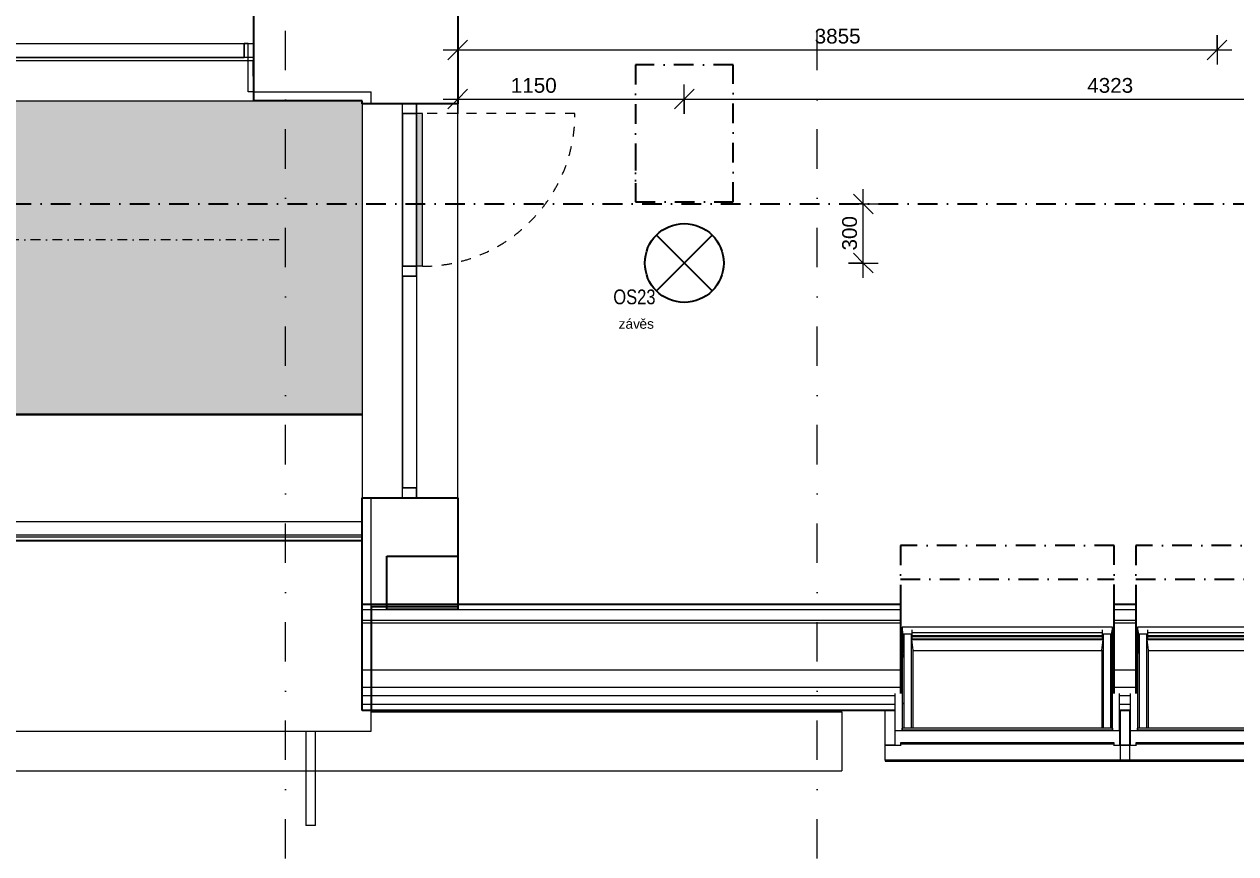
# Model space of a CAD drawing. Header units: millimetres. Extents: x -8397 to 42027, y -1655 to 57416.
# Drawn here: x 11244 to 17396, y 44271 to 48481 of the extents above; entities that cross this region are included whole.
import ezdxf

# ---------------------------------------------------------------- set-up
doc = ezdxf.new("R2010")
doc.units = ezdxf.units.MM
for name, pattern in [('ABMV_DashDot_2_2mm-S0_6mm', [110, 50, -30, 0, -30]), ('HA_Dash_2mm-S1mm', [100, 50, -50]), ('HA_DashDot_10mm-S3mm', [500, 200, -150, 0, -150]), ('HA_DashDot_4mm-S1mm', [200, 100, -50, 0, -50])]:
    doc.linetypes.add(name, pattern=pattern)
for name, color, linetype, lineweight in [('-UNDERLAY_A-FLOR-____-OTLN', 9, 'Continuous', 9), ('-UNDERLAY_A-GENM-____-OTLN', 9, 'Continuous', 9), ('-UNDERLAY_A-GLAZ-CWMG-OTLN', 9, 'Continuous', 5), ('A-____-____-DIMS', 9, 'Continuous', 5), ('A-____-____-DIMS-50', 9, 'Continuous', 5), ('A-CLNG-____-OTLN', 9, 'Continuous', 9), ('A-CLNG-____-PATT', 9, 'Continuous', 9), ('A-DETL-____-OTLN', 9, 'Continuous', 25), ('A-DOOR-____-OTLN', 9, 'Continuous', 9), ('A-FLOR-____-MCUT', 9, 'Continuous', 25), ('A-FLOR-____-OTLN', 9, 'Continuous', 9), ('A-FLOR-____-OVHD', 9, 'HA_DashDot_4mm-S1mm', 25), ('A-GENM-____-OTLN', 9, 'Continuous', 9), ('A-GLAZ-____-OTLN', 9, 'Continuous', 5), ('A-GLAZ-CURT-MCUT', 9, 'Continuous', 5), ('A-GLAZ-CURT-OTLN', 9, 'Continuous', 5), ('A-GLAZ-CWMG-MCUT', 9, 'Continuous', 5), ('A-GLAZ-CWMG-OTLN', 9, 'Continuous', 5), ('A-ROOF-____-MCUT', 9, 'Continuous', 25), ('A-ROOF-____-OTLN', 9, 'Continuous', 9), ('A-WALL-____-MCUT', 9, 'Continuous', 25), ('A-WALL-____-OTLN', 9, 'Continuous', 9), ('E-LITE-EQPM-IDEN', 9, 'Continuous', 9), ('E-LITE-EQPM-OTLN', 9, 'Continuous', 9), ('G-____-____-TEXT', 9, 'Continuous', 5), ('S-GRID-____-OTLN', 9, 'Continuous', 5)]:
    doc.layers.add(name, color=color, linetype=linetype, lineweight=lineweight)
doc.styles.add('Arial_1', font='arial.ttf', dxfattribs={"height": 75})
doc.styles.add('Arial_2', font='arial.ttf', dxfattribs={"width": 0.8, "height": 75})
doc.styles.add('Arial_3', font='arial.ttf', dxfattribs={"height": 50})
doc.dimstyles.new('Inner_Dimensions', dxfattribs={"dimscale": 304.8, "dimtxt": 76.519455, "dimasz": 0.328084, "dimexe": 0.246063, "dimexo": 0.0625, "dimgap": 0.032808, "dimtad": 1, "dimdec": 0, "dimzin": 0, "dimdsep": 46, "dimtxsty": 'Arial_1', "dimblk1": 'OBLIQUE', "dimblk2": 'OBLIQUE', "dimsah": 1, "dimcen": 0.09, "dimdle": 0.246063, "dimazin": 0, "dimtfac": 1, "dimtdec": 4, "dimtix": 1, "dimtmove": 0, "dimatfit": 3, "dimfxl": 0.246063, "dimfxlon": 1, "dimtvp": 1, "dimtolj": 1, "dimtzin": 0, "dimlwd": 9, "dimlwe": 9, "dimarcsym": 2})
doc.dimstyles.new('Inner_Dimensions_1', dxfattribs={"dimscale": 304.8, "dimtxt": 76.519455, "dimasz": 0.328084, "dimexe": 0.246063, "dimexo": 0.0625, "dimgap": 0.032808, "dimtad": 1, "dimdec": 0, "dimzin": 0, "dimdsep": 46, "dimtxsty": 'Arial_1', "dimblk1": 'OBLIQUE', "dimblk2": 'OBLIQUE', "dimsah": 1, "dimcen": 0.09, "dimdle": 0.246063, "dimazin": 0, "dimtfac": 1, "dimtdec": 4, "dimtix": 1, "dimtmove": 2, "dimatfit": 3, "dimfxl": 0.246063, "dimfxlon": 1, "dimtvp": 1, "dimtolj": 1, "dimtzin": 0, "dimlwd": 9, "dimlwe": 9, "dimarcsym": 2})

# ---------------------------------------------------------------- blocks, each defined once
blk = doc.blocks.new('Obdélníková příčel - 50x70mm EXT-1975897-DPS_B - 3NP')
at = {"layer": '-UNDERLAY_A-GLAZ-CWMG-OTLN'}
for p, q in [((10898.7, 48312.7), (10898.7, 48382.7)), ((10898.7, 48382.7), (12360.7, 48382.7)), ((12360.7, 48382.7), (12360.7, 48312.7)), ((10898.7, 48312.7), (12360.7, 48312.7))]:
    blk.add_line(p, q, dxfattribs=at)
blk = doc.blocks.new('Obdélníková příčel - 50x70mm EXT-1514573-DPS_B - 3NP')
at = {"layer": '-UNDERLAY_A-GLAZ-CWMG-OTLN'}
for p, q in [((13165.7, 47202.7), (13235.7, 47202.7)), ((13165.7, 47202.7), (13165.7, 46127.8)), ((13235.7, 47202.7), (13235.7, 46127.8)), ((13235.7, 46127.8), (13165.7, 46127.8))]:
    blk.add_line(p, q, dxfattribs=at)
blk = doc.blocks.new('Obdélníková příčel - 50x70mm EXT-1514296-DPS_B - 3NP')
at = {"layer": '-UNDERLAY_A-GLAZ-CWMG-OTLN'}
for p, q in [((13165.7, 48027.7), (13235.7, 48027.7)), ((13165.7, 48027.7), (13165.7, 47252.7)), ((13235.7, 48027.7), (13235.7, 47252.7)), ((13235.7, 47252.7), (13165.7, 47252.7))]:
    blk.add_line(p, q, dxfattribs=at)
blk = doc.blocks.new('TP11-chrlič3 - TP11-chrlič-1750161-DPS_B - 3NP')
at = {"layer": '-UNDERLAY_A-GENM-____-OTLN'}
for p, q in [((1512.8, 44892.7), (1512.8, 44414.7)), ((1562.8, 44414.7), (1562.8, 44892.7)), ((1562.8, 44414.7), (1512.8, 44414.7))]:
    blk.add_line(p, q, dxfattribs=at)
blk = doc.blocks.new('Systémový panel - Sklo-1975899-DPS_B - 3NP')
at = {"layer": 'A-GLAZ-CURT-MCUT'}
for p, q in [((-731, 0), (-731, 70)), ((-731, 70), (731, 70)), ((731, 70), (731, 0)), ((731, 0), (-731, 0))]:
    blk.add_line(p, q, dxfattribs=at)
blk = doc.blocks.new('Obdélníková příčel - 50x70mm EXT-1863482-DPS_B - 3NP')
at = {"layer": 'A-GLAZ-CWMG-MCUT'}
for p, q in [((-50, 0), (0, 0)), ((-50, -70), (-50, 0)), ((0, 0), (0, -70)), ((0, -70), (-50, -70))]:
    blk.add_line(p, q, dxfattribs=at)
blk = doc.blocks.new('Systémový panel - Sklo-2105241-DPS_B - 3NP')
at = {"layer": 'A-GLAZ-CURT-MCUT'}
for p, q in [((-537.5, 0), (-537.5, 70)), ((-537.5, 70), (537.5, 70)), ((537.5, 70), (537.5, 0)), ((537.5, 0), (-537.5, 0))]:
    blk.add_line(p, q, dxfattribs=at)
blk = doc.blocks.new('Obdélníková příčel - 50x70mm EXT-1514293-DPS_B - 3NP')
at = {"layer": 'A-GLAZ-CWMG-OTLN'}
blk.add_line((13165.7, 47252.8), (13165.7, 48027.8), dxfattribs=at)
blk = doc.blocks.new('Obdélníková příčel - 50x70mm EXT-1863481-DPS_B - 3NP')
at = {"layer": 'A-GLAZ-CWMG-MCUT'}
for p, q in [((0, 0), (-50, 0)), ((-50, 0), (-50, -70)), ((0, -70), (0, 0)), ((-50, -70), (0, -70))]:
    blk.add_line(p, q, dxfattribs=at)
blk = doc.blocks.new('ABMV_CW_Single_Swing_Generic - Ex_Glass_SKLOPNE-2105242-DPS_B - 3NP')
at = {"layer": 'A-DOOR-____-OTLN'}
blk.add_hatch(color=256, dxfattribs=at).paths.add_polyline_path([(-387.5, -15), (-387.5, -30), (387.5, -30), (387.5, 0), (-387.5, 0)])
for p, q in [((-387.5, -15), (-387.5, 0)), ((-387.5, 0), (387.5, 0)), ((-387.5, -30), (-387.5, -15)), ((-387.5, -30), (387.5, -30)), ((387.5, -15), (387.5, 0)), ((387.5, -30), (387.5, -15))]:
    blk.add_line(p, q, dxfattribs=at)
at = {"layer": 'A-DOOR-____-OTLN', "linetype": 'HA_Dash_2mm-S1mm', "lineweight": 5}
for p in [(-387.5, -30), (387.5, -805)]:
    blk.add_line(p, (387.5, -30), dxfattribs=at)
blk.add_arc((387.5, -30), 775, 180, 270, dxfattribs=at)
blk = doc.blocks.new('Obdélníková příčel - 50x70mm EXT-1863479-DPS_B - 3NP')
at = {"layer": 'A-GLAZ-CWMG-MCUT'}
for p, q in [((25, 0), (-25, 0)), ((-25, 0), (-25, -70)), ((25, -70), (25, 0)), ((-25, -70), (25, -70))]:
    blk.add_line(p, q, dxfattribs=at)
blk = doc.blocks.new('HA_LF_GenericSymbol - OS23_pokoje-1609971-DPS_B - 3NP')
at = {"layer": 'E-LITE-EQPM-OTLN', "color": 11, "lineweight": 25}
for p, q in [((141.4, 141.4), (-141.4, -141.4)), ((-141.4, 141.4), (141.4, -141.4))]:
    blk.add_line(p, q, dxfattribs=at)
blk.add_circle((0, 0), 200, dxfattribs=at)
blk = doc.blocks.new('Roof-Windows_VELUX_GLL_1061 - SK08-1808627-DPS_B - 3NP')
at = {"layer": 'A-GLAZ-____-OTLN'}
for p, q in [((-1360.3, 45421.8), (-2428.4, 45421.8)), ((-2428.4, 45421.8), (-2428.4, 44899.8)), ((-2422.3, 45384.5), (-2428.4, 45421.8)), ((-2378.3, 45406.8), (-2378.3, 45406.8)), ((-2378.3, 45406.8), (-2378.3, 45398.1)), ((-2378.3, 45398.1), (-2378.3, 45393.7)), ((-1410.3, 45398.1), (-1410.3, 45406.8)), ((-1410.3, 45406.8), (-1410.3, 45406.8)), ((-1410.3, 45393.7), (-1410.3, 45398.1)), ((-1360.3, 45421.8), (-1366.3, 45384.5)), ((-1360.3, 44899.8), (-1360.3, 45421.8)), ((-2422.3, 45384.5), (-2422.3, 45287.7)), ((-2419.2, 45375), (-2422.3, 45375)), ((-2422.3, 45373.6), (-2419.2, 45373.6)), ((-2419.2, 45350.5), (-2422.3, 45350.5)), ((-2419.2, 45343), (-2422.3, 45343)), ((-2381.3, 45386.4), (-2419.2, 45386.4)), ((-2419.2, 45386.4), (-2419.2, 44908.3)), ((-2379.3, 45369), (-2381.3, 45386.4)), ((-2381.3, 44908.3), (-2381.3, 45386.4)), ((-2380.6, 45368.6), (-2380.6, 45358.8)), ((-2380.6, 45368.6), (-2378.3, 45368.6)), ((-2380.6, 45358.8), (-2374.7, 45304.7)), ((-2380.6, 45358.8), (-1408, 45358.8)), ((-2378.3, 45375), (-2380, 45375)), ((-2380, 45373.6), (-2378.3, 45373.6)), ((-2378.3, 45393.7), (-1410.3, 45393.7)), ((-2378.3, 45393.7), (-2378.3, 45392.3)), ((-2378.3, 45392.3), (-2378.3, 45389.9)), ((-2378.3, 45389.9), (-2378.3, 45387.4)), ((-2378.3, 45387.4), (-2378.3, 45383.2)), ((-2378.3, 45383.2), (-2378.3, 45378.8)), ((-2378.3, 45378.8), (-2378.3, 45372.5)), ((-2378.3, 45378.8), (-1410.3, 45378.8)), ((-1410.3, 45372.6), (-2378.3, 45372.6)), ((-2378.3, 45372.6), (-2378.3, 45366.7)), ((-2378.3, 45366.7), (-2378.3, 45361.1)), ((-2378.3, 45361.1), (-1410.3, 45361.1)), ((-1413.9, 45304.7), (-1408, 45358.8)), ((-1410.3, 45392.3), (-1410.3, 45393.7)), ((-1410.3, 45389.9), (-1410.3, 45392.3)), ((-1410.3, 45387.4), (-1410.3, 45389.9)), ((-1410.3, 45383.2), (-1410.3, 45387.4)), ((-1410.3, 45378.8), (-1410.3, 45383.2)), ((-1410.3, 45372.5), (-1410.3, 45378.8)), ((-1408.6, 45375), (-1410.3, 45375)), ((-1410.3, 45373.6), (-1408.6, 45373.6)), ((-1410.3, 45366.7), (-1410.3, 45372.6)), ((-1410.3, 45368.6), (-1408, 45368.6)), ((-1410.3, 45361.1), (-1410.3, 45366.7)), ((-1407.3, 45386.4), (-1409.3, 45369)), ((-1408, 45358.8), (-1408, 45368.6)), ((-1369.4, 45386.4), (-1407.3, 45386.4)), ((-1407.3, 45386.4), (-1407.3, 44908.3)), ((-1369.4, 44908.3), (-1369.4, 45386.4)), ((-1366.3, 45375), (-1369.4, 45375)), ((-1369.4, 45373.6), (-1366.3, 45373.6)), ((-1366.3, 45350.5), (-1369.4, 45350.5)), ((-1366.3, 45343), (-1369.4, 45343)), ((-1366.3, 44908.3), (-1366.3, 45384.5)), ((-2419.2, 45333.9), (-2422.3, 45333.9)), ((-2419.2, 45291.2), (-2422.3, 45291.2)), ((-2422.3, 45282.4), (-2419.2, 45282.4)), ((-2419.2, 45273.9), (-2422.3, 45273.9)), ((-2374.7, 45304.7), (-2374.7, 44908.3)), ((-1413.9, 45300.8), (-2374.7, 45300.8)), ((-1413.9, 45304.7), (-1413.9, 44908.3)), ((-1366.3, 45333.9), (-1369.4, 45333.9)), ((-1366.3, 45291.2), (-1369.4, 45291.2)), ((-1369.4, 45282.4), (-1366.3, 45282.4)), ((-1366.3, 45273.9), (-1369.4, 45273.9)), ((-2419.2, 45269.4), (-2422.3, 45269.4)), ((-1366.3, 45269.4), (-1369.4, 45269.4)), ((-2464.3, 44896.3), (-2464.3, 45083.8)), ((-2419.2, 45033.3), (-2422.3, 45033.3)), ((-2422.3, 45033.3), (-2419.2, 45033.3)), ((-1366.3, 45033.3), (-1369.4, 45033.3)), ((-1369.4, 45033.3), (-1366.3, 45033.3)), ((-1324.3, 44896.3), (-1324.3, 45083.8)), ((-2514.3, 44823.1), (-2514.3, 44997.8)), ((-1274.3, 44997.8), (-1274.3, 44823.1)), ((-2428, 44899.8), (-2428, 44908.3)), ((-1360.6, 44908.3), (-2428, 44908.3)), ((-1360.6, 44908.3), (-1360.6, 44899.8)), ((-2464.3, 44823.1), (-2464.3, 44896.3)), ((-2464.3, 44896.3), (-1324.3, 44896.3)), ((-2428.4, 44899.8), (-1360.3, 44899.8)), ((-1324.3, 44896.3), (-1324.3, 44823.1)), ((-2464.3, 44823.1), (-2514.3, 44823.1)), ((-2514.3, 44745.8), (-2514.3, 44823.1)), ((-2514.3, 44823.1), (-2437, 44823.1)), ((-1351.6, 44833.3), (-2437, 44833.3)), ((-2437, 44833.3), (-2437, 44828.1)), ((-2437, 44828.1), (-2437, 44818.9)), ((-1351.6, 44828.1), (-2437, 44828.1)), ((-1351.6, 44828.1), (-1351.6, 44833.3)), ((-1351.6, 44818.9), (-1351.6, 44828.1)), ((-1351.6, 44823.1), (-1274.3, 44823.1)), ((-1274.3, 44823.1), (-1324.3, 44823.1)), ((-1274.3, 44823.1), (-1274.3, 44745.8)), ((-1274.3, 44745.8), (-2514.3, 44745.8)), ((-2514.3, 44745.8), (-2514.3, 44741.2)), ((-2514.3, 44741.2), (-1274.3, 44741.2)), ((-1274.3, 44741.2), (-1274.3, 44745.8))]:
    blk.add_line(p, q, dxfattribs=at)
blk = doc.blocks.new('HA_GM_Gutter_Balcony - HA_GM_Gutter_Facade TP03-1677794-DPS_B - 3NP')
at = {"layer": 'A-GENM-____-OTLN'}
for p, q in [((0, 75), (5620, 75)), ((5620, 5), (0, 5)), ((5620, -5), (0, -5)), ((5620, -20.8), (0, -20.8)), ((5620, -25.1), (0, -25.1))]:
    blk.add_line(p, q, dxfattribs=at)
blk = doc.blocks.new('VĚNEC OSA B5-B6 - VĚNEC OSA B5-B6-2159211-DPS_B - 3NP')
at = {"layer": 'A-FLOR-____-MCUT'}
for p, q in [((13085.7, 45510.1), (13085.7, 45781.2)), ((13085.7, 45781.2), (13445.7, 45781.2)), ((13445.7, 45781.2), (13445.7, 45510.1)), ((13445.7, 45510.1), (13085.7, 45510.1))]:
    blk.add_line(p, q, dxfattribs=at)
at = {"layer": 'A-FLOR-____-OTLN'}
for p, q in [((13165.7, 48077.7), (13085.7, 48077.7)), ((13445.7, 46077.8), (13445.7, 48077.8))]:
    blk.add_line(p, q, dxfattribs=at)
blk = doc.blocks.new('DIMBLOCK29-DPS_B - 3NP')
at = {"layer": 'A-____-____-DIMS-50', "lineweight": 9}
for p, q in [((13445.7, 48175.9), (13445.7, 48025.9)), ((13445.7, 48100.9), (13445.7, 48175.9)), ((14595.7, 48025.9), (14595.7, 48175.9)), ((13445.7, 48100.9), (13495.7, 48150.9)), ((14595.7, 48100.9), (14645.7, 48150.9)), ((13370.7, 48100.9), (14595.7, 48100.9)), ((13445.7, 48100.9), (13395.7, 48050.9)), ((14595.7, 48100.9), (14545.7, 48050.9)), ((14595.7, 48100.9), (14595.7, 48025.9))]:
    blk.add_line(p, q, dxfattribs=at)
at = {"layer": 'A-____-____-DIMS-50', "color": 0, "lineweight": 9, "insert": (13714.9, 48208.2), "char_height": 75, "width": 276.883, "attachment_point": 1, "line_spacing_factor": 0.941778, "style": 'Arial_1'}
blk.add_mtext('1150', dxfattribs=at)
blk = doc.blocks.new('_Oblique')
at = {"color": 0, "linetype": 'ByBlock', "lineweight": -2}
blk.add_line((-0.5, -0.5), (0.5, 0.5), dxfattribs=at)
blk = doc.blocks.new('DIMBLOCK30-DPS_B - 3NP')
at = {"layer": 'A-____-____-DIMS-50', "lineweight": 9}
for p, q in [((14595.7, 48025.9), (14595.7, 48175.9)), ((18918.3, 48025.9), (18918.3, 48175.9)), ((14595.7, 48100.9), (14645.7, 48150.9)), ((18918.3, 48100.9), (18968.3, 48150.9)), ((14595.7, 48100.9), (14545.7, 48050.9)), ((14595.7, 48100.9), (18918.3, 48100.9)), ((14595.7, 48100.9), (14595.7, 48025.9)), ((18918.3, 48100.9), (18868.3, 48050.9)), ((18918.3, 48100.9), (18918.3, 48025.9))]:
    blk.add_line(p, q, dxfattribs=at)
at = {"layer": 'A-____-____-DIMS-50', "color": 0, "lineweight": 9, "insert": (16641.6, 48208.2), "char_height": 75, "width": 276.883, "attachment_point": 1, "line_spacing_factor": 0.941778, "style": 'Arial_1'}
blk.add_mtext('4323', dxfattribs=at)
blk = doc.blocks.new('DIMBLOCK76-DPS_B - 3NP')
at = {"layer": 'A-____-____-DIMS-50', "lineweight": 9}
for p, q in [((15504.6, 47569.3), (15454.6, 47619.3)), ((15504.6, 47194.3), (15504.6, 47644.3)), ((15429.6, 47569.3), (15579.6, 47569.3)), ((15504.6, 47569.3), (15429.6, 47569.3)), ((15504.6, 47569.3), (15554.6, 47519.3)), ((15504.6, 47269.3), (15454.6, 47319.3)), ((15429.6, 47269.3), (15579.6, 47269.3)), ((15504.6, 47269.3), (15429.6, 47269.3)), ((15504.6, 47269.3), (15554.6, 47219.3))]:
    blk.add_line(p, q, dxfattribs=at)
at = {"layer": 'A-____-____-DIMS-50', "color": 0, "lineweight": 9, "insert": (15397.2, 47332.7), "char_height": 75, "width": 207.662, "attachment_point": 1, "rotation": 90, "line_spacing_factor": 0.941778, "style": 'Arial_1'}
blk.add_mtext('300', dxfattribs=at)
blk = doc.blocks.new('DIMBLOCK95-DPS_B - 3NP')
at = {"layer": 'A-____-____-DIMS-50', "lineweight": 9}
for p, q in [((13445.7, 48425.9), (13445.7, 48275.9)), ((13445.7, 48350.9), (13445.7, 48425.9)), ((17300.7, 48425.9), (17300.7, 48275.9)), ((17300.7, 48350.9), (17300.7, 48425.9)), ((13370.7, 48350.9), (17375.7, 48350.9)), ((13445.7, 48350.9), (13395.7, 48300.9)), ((13445.7, 48350.9), (13495.7, 48400.9)), ((17300.7, 48350.9), (17250.7, 48300.9)), ((17300.7, 48350.9), (17350.7, 48400.9))]:
    blk.add_line(p, q, dxfattribs=at)
at = {"layer": 'A-____-____-DIMS-50', "color": 0, "lineweight": 9, "insert": (15257.8, 48458.2), "char_height": 75, "width": 276.883, "attachment_point": 1, "line_spacing_factor": 0.941778, "style": 'Arial_1'}
blk.add_mtext('3855', dxfattribs=at)

msp = doc.modelspace()

# ---------------------------------------------------------------- hatches: boundary and pattern name
at = {"layer": 'A-CLNG-____-PATT', "lineweight": 5}
h = msp.add_hatch(dxfattribs=at)
h.set_pattern_fill('FP_2', color=256, style=0, pattern_type=2)
h.set_pattern_definition([(50, (0, 0), (268.9728, -23.5317), [28.125, -309.375]), (355, (0, 0), (-52.0318, 282.0722), [22.5, -247.5]), (100.451, (22.41, -1.96), (216.9426, 258.5382), [23.903, -262.928]), (46.184, (0, 75), (400.2152, -62.0716), [42.188, -464.063]), (96.636, (33.35, 69.83), (350.496, 365.297), [35.854, -394.392]), (351.184, (0, 75), (350.4995, 365.2935), [33.75, -371.25]), (21, (37.5, 56.25), (223.8405, -150.9819), [28.125, -309.375]), (326, (37.5, 56.25), (91.2433, 271.9314), [22.5, -247.5]), (71.451, (56.15, 43.67), (315.084, 120.9468), [23.903, -262.928]), (37.5, (0, 0), (4.55924, 124.83529), [1.676, -242.824, 1.676, -249.574, -248.437]), (37.5, (0, 0), (4.55924, 124.83529), [-495.75, 1.676, -246.761]), (7.5, (0, 0), (98.6505, 147.90482), [1.676, -141.574, 1.676, -237.199, -94.687]), (7.5, (0, 0), (98.6505, 147.90482), [-382.125, 1.676, -93.011]), (327.5, (-83.62, 0), (200.183, -8.4578), [1.676, -92.074, 1.676, -290.824, -388.125]), (327.5, (-83.62, 0), (200.183, -8.4578), [-386.25, 1.676, -386.449]), (317.5, (-121.12, 0), (218.6952, 37.539), [1.676, -120.199, 1.676, -192.574, -275.625]), (317.5, (-121.12, 0), (218.6952, 37.539), [-316.125, 1.676, -273.949])])
h.paths.add_polyline_path([(12960.7, 46501.7), (12960.7, 48092.7), (7340.7, 48092.7), (7340.7, 46501.7), (12910, 46501.7)])

# ---------------------------------------------------------------- linework, layer by layer
at = {"layer": '-UNDERLAY_A-FLOR-____-OTLN'}
for p, q in [((12380.7, 48382.7), (12360.7, 48382.7)), ((12380.7, 48137.7), (12380.7, 48382.7)), ((12410.7, 48137.7), (12380.7, 48137.7)), ((13005.7, 48077.7), (13005.7, 48077.8)), ((13235.7, 48077.7), (13005.7, 48077.7)), ((13235.7, 48027.7), (13235.7, 48077.7)), ((13235.7, 47202.7), (13235.7, 47252.7)), ((13005.7, 46077.7), (13235.7, 46077.7)), ((13235.7, 46077.7), (13235.7, 46127.8)), ((13005.7, 44892.7), (13005.7, 44997.8)), ((13005.7, 44991.7), (15395.7, 44991.7)), ((15395.7, 44991.7), (15395.7, 44691.7)), ((7295.7, 44892.7), (13005.7, 44892.7)), ((-1054.3, 44691.7), (15395.7, 44691.7))]:
    msp.add_line(p, q, dxfattribs=at)
at = {"layer": 'A-CLNG-____-OTLN'}
msp.add_line((12960.7, 46501.7), (7340.7, 46501.7), dxfattribs=at)
at = {"layer": 'A-DETL-____-OTLN', "linetype": 'ABMV_DashDot_2_2mm-S0_6mm', "lineweight": 5}
msp.add_line((12538.2, 47387.7), (8038.2, 47387.7), dxfattribs=at)
at = {"layer": 'A-FLOR-____-OTLN'}
msp.add_line((13165.7, 48077.7), (13085.7, 48077.7), dxfattribs=at)
at = {"layer": 'A-FLOR-____-OVHD'}
for p, q in [((14843.4, 48275.5), (14348, 48275.5)), ((14348, 48275.5), (14348, 47579.1)), ((14843.4, 47579.1), (14843.4, 48275.5)), ((14348, 47838), (14348, 47579.1)), ((14843.4, 47579.1), (14843.4, 47838)), ((-6829.3, 47569.3), (21170.7, 47569.3)), ((14348, 47579.1), (14843.4, 47579.1)), ((16778.4, 45836.2), (15693, 45836.2)), ((15693, 45836.2), (15693, 45537.2)), ((16778.4, 45537.2), (16778.4, 45836.2)), ((17973.4, 45836.2), (16888, 45836.2)), ((16888, 45836.2), (16888, 45537.2)), ((15693, 45665.6), (16778.4, 45665.6)), ((16888, 45665.6), (17973.4, 45665.6))]:
    msp.add_line(p, q, dxfattribs=at)
at = {"layer": 'A-ROOF-____-MCUT'}
for p, q in [((12960.7, 44997.8), (12960.7, 45537.2)), ((12960.7, 45537.2), (15693, 45537.2)), ((15693, 45537.2), (15693, 45083.8)), ((16778.4, 45083.8), (16778.4, 45537.2)), ((16778.4, 45537.2), (16888, 45537.2)), ((16888, 45537.2), (16888, 45083.8)), ((15665.7, 44997.8), (12960.7, 44997.8)), ((16860.7, 44997.8), (16805.7, 44997.8))]:
    msp.add_line(p, q, dxfattribs=at)
at = {"layer": 'A-ROOF-____-MCUT', "lineweight": 9}
for p, q in [((12960.7, 45510.1), (15693, 45510.1)), ((16778.4, 45510.1), (16888, 45510.1)), ((12960.7, 45455.9), (15693, 45455.9)), ((12960.7, 45442.4), (15693, 45442.4)), ((16778.4, 45455.9), (16888, 45455.9)), ((16778.4, 45442.4), (16888, 45442.4)), ((12960.7, 45203.8), (15693, 45203.8)), ((16778.4, 45203.8), (16888, 45203.8)), ((12960.7, 45117.1), (15693, 45117.1)), ((16778.4, 45117.1), (16888, 45117.1)), ((12960.7, 45073.7), (15665.7, 45073.7)), ((12960.7, 45030.3), (15665.7, 45030.3)), ((16805.7, 45073.7), (16860.7, 45073.7)), ((16805.7, 45030.3), (16860.7, 45030.3))]:
    msp.add_line(p, q, dxfattribs=at)
at = {"layer": 'A-ROOF-____-OTLN'}
msp.add_line((12960.7, 46496.7), (7340.7, 46496.7), dxfattribs=at)
at = {"layer": 'A-WALL-____-MCUT'}
for p, q in [((12410.7, 48092.7), (12410.7, 48577.7)), ((13445.7, 48577.7), (13445.7, 48077.8)), ((12960.7, 48092.7), (12410.7, 48092.7)), ((12960.7, 48077.8), (12960.7, 48092.7)), ((13445.7, 48077.8), (12960.7, 48077.8)), ((12960.7, 46077.8), (13445.7, 46077.8)), ((12960.7, 45537.2), (12960.7, 46077.8)), ((13445.7, 46077.8), (13445.7, 45523.7)), ((13445.7, 45523.7), (13005.7, 45523.7)), ((13005.7, 45523.7), (13005.7, 44997.8))]:
    msp.add_line(p, q, dxfattribs=at)
at = {"layer": 'A-WALL-____-MCUT', "lineweight": 9}
for p, q in [((12410.7, 48137.7), (13005.7, 48137.7)), ((13005.7, 48077.8), (13005.7, 48137.7)), ((13005.7, 45523.7), (13005.7, 46077.8))]:
    msp.add_line(p, q, dxfattribs=at)
at = {"layer": 'A-WALL-____-OTLN'}
for p, q in [((10011.2, 48297.7), (12405.7, 48297.7)), ((12405.7, 48297.7), (12405.7, 48217.7)), ((12405.7, 48217.7), (12410.7, 48217.7)), ((10011.2, 48092.7), (12410.7, 48092.7)), ((12960.7, 48077.8), (12960.7, 46077.8)), ((13445.7, 46077.8), (13445.7, 48077.8))]:
    msp.add_line(p, q, dxfattribs=at)
at = {"layer": 'S-GRID-____-OTLN', "linetype": 'HA_DashDot_10mm-S3mm', "lineweight": 9}
for p, q in [((12570.7, 37745.7), (12570.7, 55816)), ((15270.7, 37745.7), (15270.7, 55816))]:
    msp.add_line(p, q, dxfattribs=at)

# ---------------------------------------------------------------- block references
at = {"layer": '-UNDERLAY_A-GENM-____-OTLN'}
msp.add_blockref('TP11-chrlič3 - TP11-chrlič-1750161-DPS_B - 3NP', (11160.8, 0), dxfattribs=at)
at = {"layer": '-UNDERLAY_A-GLAZ-CWMG-OTLN'}
for name in ['Obdélníková příčel - 50x70mm EXT-1975897-DPS_B - 3NP', 'Obdélníková příčel - 50x70mm EXT-1514296-DPS_B - 3NP', 'Obdélníková příčel - 50x70mm EXT-1514573-DPS_B - 3NP']:
    msp.add_blockref(name, (0, 0), dxfattribs=at)
at = {"layer": 'A-DOOR-____-OTLN', "rotation": 89.99999999999962}
msp.add_blockref('ABMV_CW_Single_Swing_Generic - Ex_Glass_SKLOPNE-2105242-DPS_B - 3NP', (13235.7, 47640.2), dxfattribs=at)
at = {"layer": 'A-FLOR-____-OTLN'}
msp.add_blockref('VĚNEC OSA B5-B6 - VĚNEC OSA B5-B6-2159211-DPS_B - 3NP', (0, 0), dxfattribs=at)
at = {"layer": 'A-GENM-____-OTLN'}
msp.add_blockref('HA_GM_Gutter_Balcony - HA_GM_Gutter_Facade TP03-1677794-DPS_B - 3NP', (7340.7, 45882.3), dxfattribs=at)
at = {"layer": 'A-GLAZ-____-OTLN'}
for p in [(18130, 0), (19325, 0)]:
    msp.add_blockref('Roof-Windows_VELUX_GLL_1061 - SK08-1808627-DPS_B - 3NP', p, dxfattribs=at)
at = {"layer": 'A-GLAZ-CURT-OTLN'}
for name, p, rotation in [('Systémový panel - Sklo-1975899-DPS_B - 3NP', (11629.7, 48382.7), 180), ('Systémový panel - Sklo-2105241-DPS_B - 3NP', (13235.7, 46665.2), 89.99999999999962)]:
    msp.add_blockref(name, p, dxfattribs=dict(at, rotation=rotation))
at = {"layer": 'A-GLAZ-CWMG-OTLN'}
for name, p in [('Obdélníková příčel - 50x70mm EXT-1863482-DPS_B - 3NP', (12410.7, 48382.7)), ('Obdélníková příčel - 50x70mm EXT-1514293-DPS_B - 3NP', (0, 0))]:
    msp.add_blockref(name, p, dxfattribs=at)
at = {"layer": 'A-GLAZ-CWMG-OTLN', "extrusion": (0, 0, -1), "rotation": 90.00000000000038}
for name, p in [('Obdélníková příčel - 50x70mm EXT-1863481-DPS_B - 3NP', (-13235.7, 48077.8)), ('Obdélníková příčel - 50x70mm EXT-1863479-DPS_B - 3NP', (-13235.7, 47227.7))]:
    msp.add_blockref(name, p, dxfattribs=at)
at = {"layer": 'A-GLAZ-CWMG-OTLN', "rotation": 269.9999999999996}
msp.add_blockref('Obdélníková příčel - 50x70mm EXT-1863482-DPS_B - 3NP', (13235.7, 46077.8), dxfattribs=at)
at = {"layer": 'E-LITE-EQPM-OTLN', "color": 11, "lineweight": 25}
msp.add_blockref('HA_LF_GenericSymbol - OS23_pokoje-1609971-DPS_B - 3NP', (14595.7, 47269.3), dxfattribs=at)

# ---------------------------------------------------------------- texts
at = {"layer": 'E-LITE-EQPM-IDEN', "lineweight": 5, "insert": (14235.3, 47134.9), "char_height": 75, "width": 262.953, "attachment_point": 1, "style": 'Arial_2'}
msp.add_mtext('OS23', dxfattribs=at)
at = {"layer": 'G-____-____-TEXT', "color": 11, "lineweight": 9, "char_height": 50, "attachment_point": 1, "style": 'Arial_3'}
for s, insert, width in [('záv', (14262.2, 46985.6), 128.27), ('ěs', (14368, 46985.6), 92.194)]:
    msp.add_mtext(s, dxfattribs=dict(at, insert=insert, width=width))

# ---------------------------------------------------------------- dimensions: what is measured, and where the dimension line sits
at = {"layer": 'A-____-____-DIMS', "lineweight": 9}
for base, p1, p2, override, picture, middle in [((17300.7, 48350.9), (13445.7, 48425.9), (17300.7, 48425.9), {"dimpost": '<>', "dimfxl": 3855}, 'DIMBLOCK95-DPS_B - 3NP', (15373.2, 48399.2)), ((18918.3, 48100.9), (14595.7, 48025.9), (18918.3, 48025.9), {"dimpost": '<>', "dimfxl": 4322.626142}, 'DIMBLOCK30-DPS_B - 3NP', (16757, 48149.2))]:
    dim = msp.add_linear_dim(base=base, p1=p1, p2=p2, dimstyle='Inner_Dimensions', override=override, dxfattribs=at)
    dim.commit()
    dim.dimension.update_dxf_attribs({"geometry": picture, "text_midpoint": middle})
dim = msp.add_linear_dim(base=(14595.7, 48100.9), p1=(13445.7, 48175.9), p2=(14595.7, 48025.9), dimstyle='Inner_Dimensions_1', override={"dimpost": '<>', "dimfxl": 1159.74135}, dxfattribs=at)
dim.commit()
dim.dimension.update_dxf_attribs({"geometry": 'DIMBLOCK29-DPS_B - 3NP', "text_midpoint": (13853.3, 48158.2), "dimtype": 160})
dim = msp.add_linear_dim(base=(15504.6, 47569.3), p1=(15429.6, 47269.3), p2=(15429.6, 47569.3), angle=90, dimstyle='Inner_Dimensions', override={"dimpost": '<>', "dimfxl": 300}, dxfattribs=at)
dim.commit()
dim.dimension.update_dxf_attribs({"geometry": 'DIMBLOCK76-DPS_B - 3NP', "text_midpoint": (15456.2, 47419.3)})

doc.saveas('drawing.dxf')
